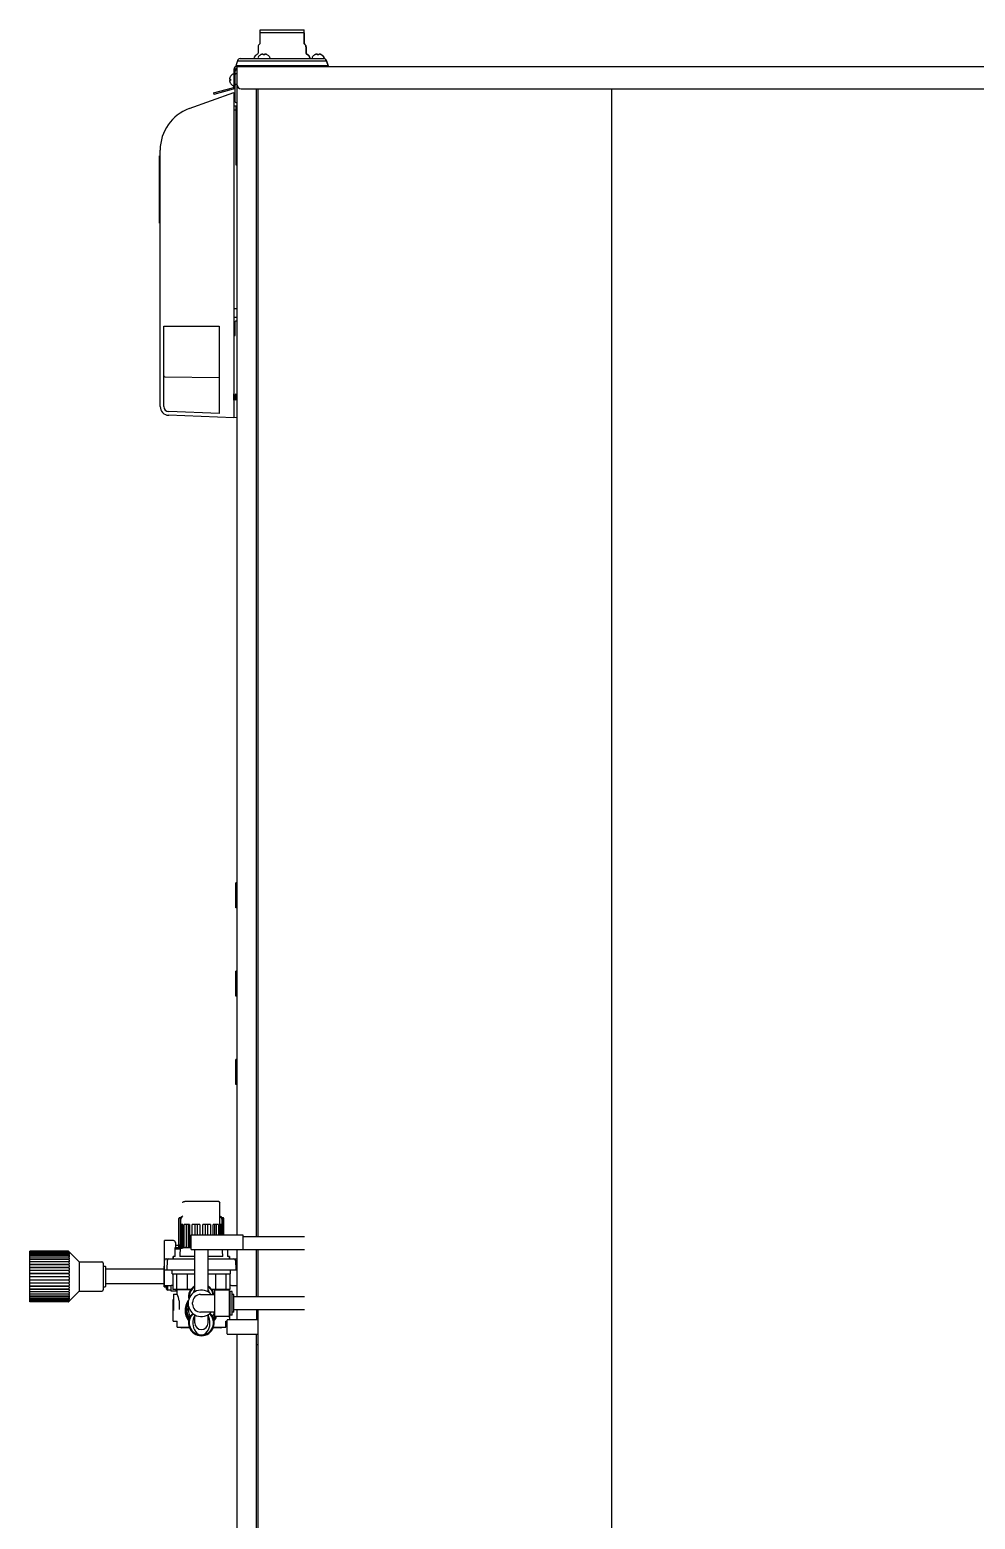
# Model space of a CAD drawing. Header units: millimetres. Extents: x 2355 to 9028, y 2010 to 7655.
# Drawn here: x 7744 to 8386, y 4704 to 5716 of the extents above; entities that cross this region are included whole.
import ezdxf

# ---------------------------------------------------------------- set-up
doc = ezdxf.new("R2010")
doc.units = ezdxf.units.MM
doc.header["$LTSCALE"] = 739.2
doc.layers.get('0').update_dxf_attribs({"linetype": 'CONTINUOUS'})
for name, color, linetype in [('_2211', 7, 'CONTINUOUS'), ('_7182', 7, 'CONTINUOUS'), ('_9295', 7, 'CONTINUOUS'), ('ASSI', 7, 'CONTINUOUS'), ('GEOM', 7, 'CONTINUOUS')]:
    doc.layers.add(name, color=color, linetype=linetype)

msp = doc.modelspace()

# ---------------------------------------------------------------- linework, layer by layer
at = {"color": 7, "linetype": 'Continuous'}
for p, q in [((7900.5, 5713.6), (7900.5, 5715.6)), ((7900.5, 5715.6), (7930.5, 5715.6)), ((7930.5, 5706), (7930.5, 5715.6)), ((7900.8, 5698.6), (7900.8, 5698.6)), ((7902.1, 5699.1), (7902.1, 5699.1)), ((7902.6, 5698.6), (7902.6, 5699.1)), ((7903.6, 5699.1), (7903.6, 5698.6)), ((7904, 5699.1), (7904, 5699.1)), ((7905.4, 5698.6), (7905.4, 5698.6)), ((7937.5, 5698.6), (7937.5, 5698.6)), ((7938.9, 5699.1), (7938.8, 5699.1)), ((7939.2, 5699.1), (7939.2, 5699.1)), ((7939.3, 5698.6), (7939.3, 5699.1)), ((7939.3, 5699.1), (7939.3, 5699.1)), ((7939.5, 5698.6), (7939.5, 5699.1)), ((7940.3, 5699.1), (7940.3, 5698.6)), ((7940.7, 5699.1), (7940.7, 5699.1)), ((7942.1, 5698.6), (7942.1, 5698.6)), ((7942.3, 5698.6), (7942.3, 5698.6)), ((7879.8, 5681), (7879.7, 5681)), ((7879.8, 5682.2), (7879.8, 5682.1)), ((7879.8, 5682.1), (7880.3, 5682.1)), ((7880.3, 5681.1), (7879.8, 5681.1)), ((7880.3, 5683.9), (7880.3, 5683.9)), ((7880.3, 5679.3), (7880.3, 5679.3)), ((7793.9, 4875.6), (7795.2, 4875.6)), ((7793.9, 4861.6), (7795.2, 4861.6)), ((7869.6, 4858.9), (7869.6, 4841.9)), ((7879.6, 4841.9), (7879.6, 4858.9)), ((7880.1, 4857.9), (7879.6, 4857.9)), ((7880.1, 4842.4), (7880.1, 4858.4)), ((7881.6, 4858.4), (7880.1, 4858.4)), ((7881.6, 4842.4), (7881.6, 4858.4)), ((7854.6, 4849.9), (7854.6, 4850.9)), ((7860.1, 4856.4), (7869.1, 4856.4)), ((7869.1, 4844.4), (7860.1, 4844.4)), ((7878.1, 4829.6), (7878.1, 4839)), ((7880.1, 4842.9), (7879.6, 4842.9)), ((7881.6, 4842.4), (7880.1, 4842.4))]:
    msp.add_line(p, q, dxfattribs=at)
for centre, radius, start, end in [((7903.3, 5694.5), 4.8, 121.3727, 149.6988), ((7903.2, 5694.5), 4.75, 118.9687, 121.5341), ((7903.2, 5694.5), 4.75, 118.0074, 118.9684), ((7903.2, 5694.5), 4.75, 116.6813, 118.0074), ((7903.2, 5694.5), 4.74, 115.5402, 116.6812), ((7903.2, 5694.5), 4.74, 114.5722, 115.5402), ((7903.2, 5694.5), 4.73, 113.3175, 114.5722), ((7903.2, 5694.5), 4.73, 112.5474, 113.3174), ((7903.2, 5694.5), 4.72, 111.0025, 112.5476), ((7903.2, 5694.5), 4.72, 110.5181, 111.0023), ((7903.2, 5694.6), 4.7, 108.4656, 110.5187), ((7903.2, 5694.6), 4.68, 107.3773, 108.465), ((7903.2, 5694.6), 4.67, 106.3949, 107.3772), ((7903.2, 5694.6), 4.64, 104.3176, 106.3964), ((7902.3, 5697.1), 1.98, 94.6009, 95.2558), ((7902.3, 5697.2), 1.97, 93.2166, 94.6016), ((7902.3, 5697.2), 1.96, 92.3765, 93.2159), ((7902.3, 5697.2), 1.95, 91.1544, 92.3767), ((7902.3, 5697.2), 1.95, 88.0037, 89.0738), ((7902.3, 5697.2), 1.95, 89.0741, 91.1541), ((7902.3, 5697.2), 1.97, 85.714, 86.9767), ((7902.3, 5697.2), 1.96, 86.9771, 88.0037), ((7902.3, 5697.1), 2.01, 82.7256, 84.8598), ((7902.3, 5697.1), 1.98, 84.8627, 85.7144), ((7903.1, 5694.8), 3.8, 82.4351, 97.5649), ((7903.8, 5697.1), 2.01, 95.1401, 97.2744), ((7903.8, 5697.1), 1.98, 94.2856, 95.1372), ((7903.8, 5697.2), 1.97, 93.0233, 94.286), ((7903.8, 5697.2), 1.96, 91.9964, 93.0228), ((7903.8, 5697.2), 1.95, 90.9261, 91.9964), ((7903.8, 5697.2), 1.96, 87.6233, 88.8455), ((7903.8, 5697.2), 1.95, 88.8459, 90.9258), ((7903.8, 5697.2), 1.97, 85.3984, 86.7833), ((7903.8, 5697.2), 1.96, 86.7841, 87.6235), ((7903.8, 5697.1), 2.01, 82.7259, 84.7415), ((7902.9, 5694.6), 4.64, 73.6036, 75.6824), ((7902.9, 5694.6), 4.67, 72.6228, 73.6051), ((7902.9, 5694.6), 4.68, 71.535, 72.6227), ((7902.9, 5694.6), 4.7, 69.4813, 71.5344), ((7902.9, 5694.5), 4.72, 68.9977, 69.4819), ((7902.9, 5694.5), 4.72, 67.4524, 68.9975), ((7902.9, 5694.5), 4.73, 66.6826, 67.4526), ((7902.9, 5694.5), 4.73, 65.4278, 66.6825), ((7902.9, 5694.5), 4.74, 64.4598, 65.4278), ((7902.9, 5694.5), 4.74, 63.3188, 64.4598), ((7902.9, 5694.5), 4.75, 61.9926, 63.3187), ((7902.9, 5694.5), 4.75, 61.0316, 61.9926), ((7902.9, 5694.5), 4.75, 58.4659, 61.0313), ((7902.9, 5694.5), 4.8, 30.3012, 58.6273), ((7940, 5694.5), 4.8, 121.3727, 149.6988), ((7940, 5694.5), 4.75, 118.9687, 121.5341), ((7940, 5694.5), 4.75, 118.0074, 118.9684), ((7940, 5694.5), 4.75, 116.6813, 118.0074), ((7940, 5694.5), 4.74, 115.5402, 116.6812), ((7940, 5694.5), 4.74, 114.5722, 115.5402), ((7940, 5694.5), 4.73, 113.3175, 114.5722), ((7940, 5694.5), 4.73, 112.5474, 113.3174), ((7940, 5694.5), 4.72, 111.0025, 112.5476), ((7940, 5694.5), 4.72, 110.5181, 111.0023), ((7940, 5694.6), 4.7, 108.4656, 110.5187), ((7940, 5694.6), 4.68, 107.3773, 108.465), ((7940, 5694.6), 4.67, 106.3949, 107.3772), ((7940, 5694.6), 4.64, 104.3176, 106.3964), ((7939.1, 5697.1), 1.98, 94.6009, 95.2558), ((7939.1, 5697.2), 1.97, 93.2166, 94.6016), ((7939.1, 5697.2), 1.96, 92.3765, 93.2159), ((7939.1, 5697.2), 1.95, 91.1544, 92.3767), ((7939.1, 5697.2), 1.95, 89.0741, 91.1541), ((7939.1, 5697.2), 1.96, 86.9771, 88.0037), ((7939.1, 5697.2), 1.95, 88.0037, 89.0738), ((7939, 5697.1), 2.01, 82.7256, 84.8598), ((7939.1, 5697.1), 1.98, 84.8627, 85.7144), ((7939.1, 5697.2), 1.97, 85.714, 86.9767), ((7939.2, 5697.2), 1.95, 88.0037, 89.0738), ((7939.2, 5697.2), 1.97, 85.714, 86.9767), ((7939.2, 5697.2), 1.96, 87.087, 88.0037), ((7939.8, 5694.8), 3.8, 82.4351, 97.5649), ((7939.2, 5697.1), 2.01, 82.7256, 84.8598), ((7939.2, 5697.1), 1.98, 84.8627, 85.7144), ((7940, 5694.8), 3.78, 84.6621, 92.538), ((7940.6, 5697.1), 2.01, 95.1401, 97.2744), ((7940.6, 5697.1), 1.98, 94.2856, 95.1372), ((7940.6, 5697.2), 1.97, 93.0233, 94.286), ((7940.6, 5697.2), 1.96, 91.9964, 93.0228), ((7940.6, 5697.2), 1.95, 90.9261, 91.9964), ((7940.6, 5697.2), 1.95, 88.8459, 90.9258), ((7940.6, 5697.2), 1.96, 86.7841, 87.6235), ((7940.6, 5697.2), 1.96, 87.6233, 88.8455), ((7940.5, 5697.1), 2.01, 82.7259, 84.7415), ((7940.6, 5697.2), 1.97, 85.3984, 86.7833), ((7940.7, 5697.2), 1.95, 87.6233, 88.9434), ((7939.7, 5694.6), 4.64, 73.6036, 75.6824), ((7940.7, 5697.2), 1.97, 85.3984, 86.7833), ((7940.7, 5697.2), 1.96, 86.7841, 87.6235), ((7940.7, 5697.1), 2.01, 82.7258, 84.773), ((7940.7, 5697.1), 1.98, 84.7758, 85.3991), ((7939.6, 5694.6), 4.67, 72.6228, 73.6051), ((7939.8, 5694.6), 4.64, 73.6036, 75.6824), ((7939.6, 5694.6), 4.68, 71.535, 72.6227), ((7939.8, 5694.6), 4.67, 72.6228, 73.6051), ((7939.6, 5694.6), 4.7, 69.4813, 71.5344), ((7939.8, 5694.6), 4.68, 71.535, 72.6227), ((7939.6, 5694.5), 4.72, 68.9977, 69.4819), ((7939.8, 5694.6), 4.7, 69.4813, 71.5344), ((7939.6, 5694.5), 4.72, 67.4524, 68.9975), ((7939.8, 5694.5), 4.72, 68.9977, 69.4819), ((7939.6, 5694.5), 4.73, 66.6826, 67.4526), ((7939.6, 5694.5), 4.73, 65.4278, 66.6825), ((7939.8, 5694.5), 4.72, 67.4524, 68.9975), ((7939.8, 5694.5), 4.73, 66.6826, 67.4526), ((7939.6, 5694.5), 4.74, 64.4598, 65.4278), ((7939.8, 5694.5), 4.73, 65.4278, 66.6825), ((7939.6, 5694.5), 4.74, 63.3188, 64.4598), ((7939.8, 5694.5), 4.74, 64.4598, 65.4278), ((7939.6, 5694.5), 4.75, 61.9926, 63.3187), ((7939.8, 5694.5), 4.74, 63.3188, 64.4598), ((7939.6, 5694.5), 4.75, 61.0316, 61.9926), ((7939.8, 5694.5), 4.75, 61.9926, 63.3187), ((7939.6, 5694.5), 4.75, 58.4659, 61.0313), ((7939.8, 5694.5), 4.75, 61.0316, 61.9926), ((7939.8, 5694.5), 4.75, 60.2293, 61.0316), ((7939.6, 5694.5), 4.8, 30.3012, 58.6273), ((7939.8, 5694.5), 4.75, 58.466, 60.2293), ((7939.8, 5694.5), 4.8, 30.3012, 58.6273), ((7881.7, 5682.4), 2.01, 172.7256, 174.8598), ((7881.7, 5682.4), 1.98, 174.8627, 175.7144), ((7881.7, 5682.4), 1.97, 175.714, 176.9767), ((7881.7, 5682.4), 1.96, 176.9771, 178.0037), ((7881.7, 5682.4), 1.95, 178.0037, 179.0738), ((7881.7, 5682.4), 1.95, 179.0741, 181.1541), ((7881.7, 5682.4), 1.97, 183.2166, 184.6016), ((7881.7, 5682.4), 1.96, 182.3765, 183.2159), ((7881.7, 5682.4), 1.95, 181.1544, 182.3767), ((7881.7, 5682.4), 1.98, 184.6009, 185.2558), ((7881.7, 5680.9), 1.97, 175.3984, 176.7833), ((7881.7, 5680.9), 1.96, 176.7841, 177.6235), ((7881.7, 5680.9), 1.96, 177.6233, 178.8455), ((7881.7, 5680.9), 1.95, 178.8459, 180.9258), ((7881.7, 5680.9), 1.97, 183.0233, 184.286), ((7881.7, 5680.9), 1.96, 181.9964, 183.0228), ((7881.7, 5680.9), 1.95, 180.9261, 181.9964), ((7881.7, 5680.9), 2.01, 185.1401, 187.2744), ((7881.7, 5680.9), 1.98, 184.2856, 185.1372), ((7884.3, 5681.5), 4.68, 161.535, 162.6227), ((7884.3, 5681.5), 4.67, 162.6228, 163.6051), ((7884.3, 5681.5), 4.64, 163.6036, 165.6824), ((7881.7, 5680.9), 2.01, 172.7259, 174.7415), ((7884.3, 5681.8), 4.64, 194.3176, 196.3964), ((7884.3, 5681.8), 4.67, 196.3949, 197.3772), ((7884.3, 5681.8), 4.68, 197.3773, 198.465), ((7884.3, 5681.4), 4.72, 157.4524, 158.9975), ((7884.3, 5681.4), 4.72, 158.9977, 159.4819), ((7884.3, 5681.5), 4.7, 159.4813, 161.5344), ((7884.3, 5681.8), 4.7, 198.4656, 200.5187), ((7884.3, 5681.8), 4.72, 201.0025, 202.5476), ((7884.3, 5681.8), 4.72, 200.5181, 201.0023), ((7884.3, 5681.4), 4.74, 154.4598, 155.4278), ((7884.3, 5681.4), 4.73, 155.4278, 156.6825), ((7884.3, 5681.4), 4.73, 156.6826, 157.4526), ((7884.3, 5681.8), 4.73, 202.5474, 203.3174), ((7884.3, 5681.8), 4.73, 203.3175, 204.5722), ((7884.3, 5681.8), 4.74, 204.5722, 205.5402), ((7884.4, 5681.4), 4.75, 151.9926, 153.3187), ((7884.4, 5681.4), 4.74, 153.3188, 154.4598), ((7884.4, 5681.8), 4.74, 205.5402, 206.6812), ((7884.4, 5681.8), 4.75, 206.6813, 208.0074), ((7884.4, 5681.4), 4.75, 148.4659, 151.0313), ((7884.4, 5681.4), 4.75, 151.0316, 151.9926), ((7884.4, 5681.8), 4.75, 208.0074, 208.9684), ((7884.4, 5681.8), 4.75, 208.9687, 211.5341), ((7884.1, 5681.6), 3.79, 172.4013, 187.5987), ((7860.6, 4850.4), 9, 41.9016, 318.104), ((7870.1, 4858.9), 0.5, 90, 180), ((7879.1, 4858.9), 0.5, 360, 90), ((7860.1, 4850.9), 5.5, 90, 180), ((7860.1, 4849.9), 5.5, 180, 270), ((7869.1, 4856.9), 0.5, 270, 360), ((7869.1, 4843.9), 0.5, 0, 90), ((7870.1, 4841.9), 0.5, 180, 270), ((7878.3, 4839), 0.25, 90, 180), ((7879.1, 4841.9), 0.5, 270, 0), ((7878.3, 4829.6), 0.25, 180, 270)]:
    msp.add_arc(centre, radius, start, end, dxfattribs=at)
at = {"layer": '_2211', "color": 7, "linetype": 'Continuous'}
for p, q in [((7846.5, 4907), (7846.5, 4888.4)), ((7846.5, 4888.4), (7846.5, 4903.9)), ((7847.9, 4903.9), (7846.5, 4903.9)), ((7847.3, 4903.9), (7847.3, 4888.4)), ((7847.8, 4888.4), (7847.8, 4903.9)), ((7847.9, 4903.9), (7847.9, 4888.4)), ((7848.9, 4888.4), (7848.9, 4903.9)), ((7852.6, 4903.9), (7848.9, 4903.9)), ((7850.3, 4903.9), (7850.3, 4888.4)), ((7851.8, 4888.4), (7851.8, 4903.9)), ((7852.6, 4903.9), (7852.6, 4888.4)), ((7854.4, 4897), (7854.4, 4903.9)), ((7859.5, 4903.9), (7854.4, 4903.9)), ((7856.1, 4903.9), (7856.1, 4897)), ((7858, 4897), (7858, 4903.9)), ((7859.5, 4903.9), (7859.5, 4897)), ((7861.6, 4897), (7861.6, 4903.9)), ((7866.7, 4903.9), (7861.6, 4903.9)), ((7863.1, 4903.9), (7863.1, 4897)), ((7865, 4897), (7865, 4903.9)), ((7866.7, 4903.9), (7866.7, 4897)), ((7868.5, 4897), (7868.5, 4903.9)), ((7872.2, 4903.9), (7868.5, 4903.9)), ((7869.4, 4903.9), (7869.4, 4897)), ((7870.8, 4897), (7870.8, 4903.9)), ((7872.2, 4903.9), (7872.2, 4897)), ((7873.2, 4897), (7873.2, 4903.9)), ((7874.6, 4903.9), (7873.2, 4903.9)), ((7873.3, 4903.9), (7873.3, 4897)), ((7873.8, 4897), (7873.8, 4903.9)), ((7874.6, 4907), (7874.6, 4897)), ((7874.6, 4903.9), (7874.6, 4897))]:
    msp.add_line(p, q, dxfattribs=at)
for centre, start, end in [((7849.6, 4907), 120.5697, 180), ((7871.5, 4907), 0, 59.4303)]:
    msp.add_arc(centre, 3.18, start, end, dxfattribs=at)
at = {"layer": '_7182', "color": 7, "linetype": 'Continuous'}
for p, q in [((7841.2, 4870.4), (7841.2, 4859.8)), ((7843.8, 4870.4), (7843.8, 4859.8)), ((7850.9, 4870.4), (7850.9, 4859.8)), ((7870.2, 4870.4), (7870.2, 4859.8)), ((7877.3, 4870.4), (7877.3, 4859.8)), ((7879.9, 4870.4), (7879.9, 4859.8)), ((7853.5, 4859.8), (7841.2, 4859.8)), ((7879.9, 4859.8), (7867.6, 4859.8))]:
    msp.add_line(p, q, dxfattribs=at)
at = {"layer": '_9295', "color": 7, "linetype": 'Continuous'}
for p, q in [((7841.5, 4838.3), (7841.5, 4853)), ((7841.5, 4853), (7841.6, 4853)), ((7841.5, 4838.3), (7844.1, 4838.3)), ((7877.1, 4838.3), (7878.1, 4838.3)), ((7879.6, 4842.9), (7879.6, 4839.2)), ((7852.5, 4833.8), (7847.2, 4833.8)), ((7873.9, 4833.8), (7868.6, 4833.8))]:
    msp.add_line(p, q, dxfattribs=at)
for centre, radius, start, end in [((7860.6, 4845.6), 10.6, 148.1936, 216.6015), ((7860.6, 4845.6), 10.6, 323.3988, 336.4489), ((7847.2, 4835.3), 1.52, 230.9115, 270), ((7873.9, 4835.3), 1.52, 270, 309.0885)]:
    msp.add_arc(centre, radius, start, end, dxfattribs=at)
at = {"layer": 'ASSI', "linetype": 'Continuous'}
for p, q in [((7885.2, 5694.5), (7883.9, 5691.1)), ((7885.2, 5694.5), (7945.5, 5694.5)), ((7887, 5696.1), (7943.8, 5696.1)), ((7945.4, 5694.5), (7946.7, 5691.1)), ((7945.5, 5694.5), (7946.8, 5691.1)), ((7840.8, 4870.4), (7856.1, 4870.4)), ((7865.1, 4870.4), (7880.3, 4870.4))]:
    msp.add_line(p, q, dxfattribs=at)
at = {"layer": 'ASSI', "color": 7, "linetype": 'Continuous'}
for p, q in [((7899.1, 5696.7), (7899.1, 5696.5)), ((7907.1, 5696.7), (7907.1, 5696.5)), ((7935.8, 5696.7), (7935.8, 5696.5)), ((7943.8, 5696.7), (7943.8, 5696.5)), ((7944, 5696.7), (7944, 5696.5)), ((7882.2, 5685.6), (7882.4, 5685.6)), ((7882.2, 5677.6), (7882.4, 5677.6)), ((7882.9, 5467.7), (7883.7, 5467.7)), ((7882.9, 5464.5), (7883.7, 5464.5)), ((7843.1, 4890), (7846.5, 4890)), ((7845, 4889.5), (7845, 4888.4)), ((7846.1, 4888.4), (7846.1, 4890)), ((7853.6, 4887), (7853.6, 4897)), ((7853.6, 4897), (7888.7, 4897)), ((7888.7, 4897), (7888.7, 4887)), ((7841.5, 4882.3), (7841.5, 4880.6)), ((7853.6, 4887), (7888.7, 4887)), ((7879.6, 4882.3), (7879.6, 4880.6)), ((7835.3, 4873.6), (7795.4, 4873.6)), ((7840.8, 4870.4), (7840.8, 4873.1)), ((7880.3, 4870.4), (7880.3, 4873.1)), ((7835.3, 4863.6), (7795.4, 4863.6)), ((7840, 4859.3), (7837.8, 4859.3)), ((7840, 4858.7), (7840, 4862.6)), ((7844.1, 4858.7), (7840, 4858.7)), ((7843.1, 4859.8), (7843.3, 4859.6)), ((7853.4, 4859.6), (7843.3, 4859.6)), ((7844.1, 4856.6), (7844.1, 4859.6)), ((7877.8, 4859.6), (7867.7, 4859.6)), ((7879.1, 4859.4), (7870.1, 4859.4)), ((7877.1, 4859.4), (7877.1, 4859.6)), ((7878, 4859.8), (7877.8, 4859.6)), ((7841.6, 4856.6), (7841.6, 4845.6)), ((7841.6, 4856.6), (7844.1, 4856.6)), ((7845.6, 4852), (7845.6, 4846.3)), ((7882.6, 4856.4), (7881.6, 4856.4)), ((7882.6, 4844.4), (7882.6, 4856.4)), ((7844.1, 4834.1), (7844.1, 4838.3)), ((7854.7, 4843.5), (7854.7, 4843.6)), ((7866.5, 4843.5), (7866.5, 4843.6)), ((7879.1, 4841.4), (7870.1, 4841.4)), ((7877.1, 4834.1), (7877.1, 4838.3)), ((7899.1, 4839.2), (7878.3, 4839.2)), ((7882.6, 4844.4), (7881.6, 4844.4)), ((7899.1, 4829.3), (7878.3, 4829.3))]:
    msp.add_line(p, q, dxfattribs=at)
for centre, radius, start, end in [((7900.3, 5695.1), 4.25, 113.9501, 166.3373), ((7901.1, 5704.1), 2.05, 113.1738, 180), ((7903.3, 5694.5), 4.8, 121.3727, 149.6988), ((7899.5, 5696.7), 0.4, 149.6988, 180), ((7902.9, 5694.5), 4.8, 30.3012, 58.6273), ((7906.7, 5696.7), 0.4, 0, 30.3012), ((7929.5, 5704.1), 2.05, 0, 66.8262), ((7929.7, 5704.1), 2.05, 0, 66.8262), ((7930.3, 5695.1), 4.25, 13.6627, 66.0499), ((7930.5, 5695.1), 4.25, 13.6627, 66.0499), ((7936.2, 5696.7), 0.4, 149.6988, 180), ((7940, 5694.5), 4.8, 121.3727, 149.6988), ((7939.6, 5694.5), 4.8, 30.3012, 58.6273), ((7939.8, 5694.5), 4.8, 30.3012, 58.6273), ((7943.4, 5696.7), 0.4, 0, 30.3012), ((7943.6, 5696.7), 0.4, 0, 30.3012), ((7899.5, 5696.5), 0.4, 180, 270), ((7906.7, 5696.5), 0.4, 270, 360), ((7936.2, 5696.5), 0.4, 180, 270), ((7943.4, 5696.5), 0.4, 270, 360), ((7943.6, 5696.5), 0.4, 270, 360), ((7884.4, 5681.4), 4.8, 120.3012, 148.5421), ((7884.4, 5681.8), 4.8, 211.4579, 239.6988), ((7882.2, 5685.2), 0.4, 90, 120.3012), ((7882.2, 5678), 0.4, 239.6988, 270), ((7882.4, 5685.2), 0.4, 59.3636, 90), ((7882.4, 5678), 0.4, 270, 300.6364), ((7886.4, 5681.4), 4.8, 125.8149, 126.1752), ((7860.6, 4854.6), 8.25, 123.1794, 183.9524), ((7860.6, 4854.6), 8.25, 12.6403, 56.8206), ((7860.6, 4845.6), 11.1, 143.0492, 218.8512), ((7860.6, 4845.9), 9.95, 154.7406, 214.7403), ((7860.6, 4845.9), 8.9, 166.3945, 210.7606), ((7860.6, 4845.9), 8.9, 329.2394, 350.1509), ((7860.6, 4845.9), 9.95, 325.2597, 335.4933), ((7860.6, 4845.6), 11.1, 321.1488, 337.6201)]:
    msp.add_arc(centre, radius, start, end, dxfattribs=at)
at = {"layer": 'ASSI', "linetype": 'Continuous'}
for centre, start, end in [((7887, 5694.3), 90, 173.0057), ((7943.6, 5694.3), 6.9943, 90), ((7943.8, 5694.3), 6.9943, 90)]:
    msp.add_arc(centre, 1.8, start, end, dxfattribs=at)
at = {"layer": 'ASSI', "color": 7, "linetype": 'Continuous'}
msp.add_open_spline([(7845, 4889.5), (7845, 4889.7), (7845.2, 4889.9), (7845.5, 4890), (7845.6, 4890)], degree=3, knots=[0, 0, 0, 0, 0.496582, 1, 1, 1, 1], dxfattribs=at)
msp.add_open_spline([(7845.6, 4852), (7845.3, 4853.6), (7844.7, 4855.2), (7844.1, 4856.6)], degree=3, dxfattribs=at)
at = {"layer": 'GEOM', "color": 7, "linetype": 'Continuous'}
for p, q in [((7900.3, 5713.6), (7900.3, 5706)), ((7930.3, 5713.6), (7900.3, 5713.6)), ((7930.3, 5713.6), (7930.3, 5706)), ((7899.1, 5704.1), (7899.1, 5699.7)), ((7931.6, 5704.1), (7931.6, 5699.7)), ((7931.7, 5704.1), (7931.7, 5699.7)), ((7883.6, 5666.7), (7883.6, 5688.6)), ((7884.6, 5685.7), (7884.1, 5685.7)), ((7884.1, 5678.6), (7884.6, 5678.6)), ((7852.3, 5662.1), (7882.6, 5673.1)), ((7868.8, 5672.7), (7869.1, 5671.7)), ((7882.1, 5675.2), (7869.1, 5671.7)), ((7883.6, 5675.6), (7882.6, 5675.6)), ((7882.6, 5673.1), (7882.6, 5452.1)), ((7882.6, 5672.4), (7883.6, 5672.8)), ((7884.6, 5663.7), (7882.6, 5663.7)), ((7884.3, 5661.1), (7882.6, 5661.1)), ((7884.1, 5666.2), (7884.6, 5666.2)), ((7884.3, 5623.6), (7884.3, 5663.6)), ((7884.6, 5663.6), (7884.3, 5663.6)), ((7832.1, 5584.3), (7832.1, 5629.9)), ((7832.6, 5629.9), (7832.1, 5629.9)), ((7832.6, 5459.7), (7832.6, 5633.9)), ((7884.6, 5623.6), (7884.3, 5623.6)), ((7832.1, 5584.3), (7832.6, 5584.3)), ((7884.6, 5526.1), (7882.6, 5526.1)), ((7884.6, 5520.2), (7883.4, 5520.2)), ((7883.6, 5507.9), (7883.6, 5517.4)), ((7884, 5517.9), (7884.6, 5517.9)), ((7835.1, 5459.7), (7835.1, 5514.2)), ((7835.1, 5514.2), (7872.7, 5514.2)), ((7872.7, 5514.2), (7872.7, 5455)), ((7882.6, 5507.9), (7883.6, 5507.9)), ((7835.7, 5479.9), (7872.7, 5479.3)), ((7882.7, 5468.2), (7882.6, 5468.2)), ((7882.7, 5464), (7882.7, 5468.2)), ((7882.7, 5468.2), (7882.9, 5467.7)), ((7882.9, 5464.5), (7882.7, 5464)), ((7882.9, 5467.7), (7882.9, 5464.5)), ((7882.9, 5467.7), (7883.7, 5467.7)), ((7882.9, 5464.5), (7883.7, 5464.5)), ((7884, 5468.2), (7883.7, 5467.7)), ((7883.7, 5467.7), (7883.7, 5464.5)), ((7883.7, 5464.5), (7884, 5464)), ((7884, 5464), (7884, 5468.2)), ((7884.1, 5468.2), (7884, 5468.2)), ((7884.1, 5464), (7884.1, 5468.2)), ((7884.1, 5468.2), (7884.3, 5467.7)), ((7884.3, 5464.5), (7884.1, 5464)), ((7884.3, 5467.7), (7884.3, 5464.5)), ((7872.7, 5455), (7838.4, 5456.2)), ((7882.7, 5464), (7882.6, 5464)), ((7884.1, 5464), (7884, 5464)), ((7882.6, 5452.1), (7838.3, 5453.7)), ((7884.6, 5452.1), (7882.6, 5452.2)), ((7884.1, 5119.1), (7884.1, 5136.1)), ((7884.6, 5136.1), (7884.1, 5136.1)), ((7884.6, 5119.1), (7884.1, 5119.1)), ((7884.1, 5059.1), (7884.1, 5076.1)), ((7884.6, 5076.1), (7884.1, 5076.1)), ((7884.6, 5059.1), (7884.1, 5059.1)), ((7884.1, 4999.1), (7884.1, 5016.1)), ((7884.6, 5016.1), (7884.1, 5016.1)), ((7884.6, 4999.1), (7884.1, 4999.1)), ((7848, 4918.6), (7848, 4918.7)), ((7848, 4918.7), (7848, 4918.6)), ((7871.9, 4919.6), (7849.3, 4919.6)), ((7873.1, 4901.4), (7873.1, 4918.7)), ((7873.1, 4918.7), (7873.1, 4918.6)), ((7845.3, 4890), (7845.3, 4908.1)), ((7845.8, 4908.6), (7846.5, 4908.6)), ((7846.3, 4890), (7846.3, 4908)), ((7846.4, 4890), (7846.4, 4908.1)), ((7874.6, 4908.6), (7875.3, 4908.6)), ((7874.7, 4897), (7874.7, 4908.1)), ((7874.8, 4908.1), (7874.8, 4908)), ((7874.8, 4908), (7874.8, 4908)), ((7874.8, 4908), (7874.8, 4897)), ((7875.8, 4897), (7875.8, 4908.1)), ((7835.6, 4862.6), (7835.6, 4893.1)), ((7840.2, 4893.1), (7835.6, 4893.1)), ((7841.5, 4893.1), (7841.1, 4893.1)), ((7842.7, 4882.3), (7842.7, 4888.4)), ((7842.7, 4888.4), (7853.6, 4888.4)), ((7842.7, 4887.4), (7846.2, 4887.4)), ((7843, 4891.7), (7843.1, 4888.4)), ((7846.1, 4890), (7845.6, 4890)), ((7888.7, 4895.9), (7930.6, 4895.9)), ((7744.1, 4851.4), (7744.1, 4885.9)), ((7770.4, 4885.9), (7744.1, 4885.9)), ((7770.4, 4885.8), (7744.1, 4885.8)), ((7770.4, 4885.8), (7744.1, 4885.8)), ((7770.4, 4885.5), (7744.1, 4885.5)), ((7770.4, 4885.5), (7744.1, 4885.5)), ((7770.4, 4885), (7744.1, 4885)), ((7770.4, 4884.9), (7744.1, 4884.9)), ((7770.4, 4884.1), (7744.1, 4884.1)), ((7770.4, 4884.1), (7744.1, 4884.1)), ((7770.4, 4883.1), (7744.1, 4883.1)), ((7770.4, 4883), (7744.1, 4883)), ((7770.4, 4881.8), (7744.1, 4881.8)), ((7770.4, 4881.7), (7744.1, 4881.7)), ((7770.4, 4880.3), (7744.1, 4880.3)), ((7770.4, 4880.2), (7744.1, 4880.2)), ((7770.4, 4878.6), (7744.1, 4878.6)), ((7770.4, 4878.5), (7744.1, 4878.5)), ((7770.4, 4885.9), (7770.4, 4885.8)), ((7770.4, 4885.8), (7770.4, 4885.8)), ((7770.4, 4885.5), (7770.4, 4885.5)), ((7770.4, 4885), (7770.4, 4884.9)), ((7770.4, 4884.1), (7770.4, 4884.1)), ((7770.4, 4883.1), (7770.4, 4883)), ((7770.4, 4881.8), (7770.4, 4881.7)), ((7770.4, 4880.3), (7770.4, 4880.2)), ((7770.5, 4880.2), (7770.4, 4880.3)), ((7770.4, 4878.6), (7770.4, 4878.5)), ((7770.4, 4878.6), (7770.4, 4878.6)), ((7777.6, 4878.6), (7770.9, 4885.3)), ((7777.6, 4878.6), (7777.6, 4858.6)), ((7777.6, 4878.6), (7792.9, 4878.6)), ((7793.9, 4877.6), (7793.9, 4859.6)), ((7836.6, 4880.6), (7856.1, 4880.6)), ((7837.4, 4879.7), (7837.2, 4873.1)), ((7841.5, 4880.6), (7841.5, 4882.3)), ((7842.7, 4882.3), (7841.5, 4882.3)), ((7856.1, 4882.3), (7846, 4882.3)), ((7856.1, 4858.2), (7856.1, 4887)), ((7860.6, 4886.9), (7930.6, 4886.9)), ((7865.1, 4858.2), (7865.1, 4886.9)), ((7875.1, 4882.3), (7865.1, 4882.3)), ((7865.1, 4880.6), (7884.6, 4880.6)), ((7878.4, 4886.9), (7878.4, 4882.3)), ((7879.6, 4882.3), (7878.4, 4882.3)), ((7879.6, 4880.6), (7879.6, 4882.3)), ((7883.7, 4879.7), (7883.9, 4873.1)), ((7770.4, 4876.7), (7744.1, 4876.7)), ((7770.4, 4876.6), (7744.1, 4876.6)), ((7770.4, 4874.8), (7744.1, 4874.8)), ((7770.4, 4874.6), (7744.1, 4874.6)), ((7770.4, 4872.7), (7744.1, 4872.7)), ((7770.4, 4872.6), (7744.1, 4872.6)), ((7770.4, 4870.6), (7744.1, 4870.6)), ((7770.4, 4870.4), (7744.1, 4870.4)), ((7770.4, 4868.4), (7744.1, 4868.4)), ((7770.4, 4868.3), (7744.1, 4868.3)), ((7770.4, 4876.7), (7770.4, 4876.6)), ((7770.4, 4874.8), (7770.4, 4874.6)), ((7770.4, 4872.7), (7770.4, 4872.6)), ((7770.4, 4870.6), (7770.4, 4870.4)), ((7770.4, 4868.4), (7770.4, 4868.3)), ((7795.4, 4875.4), (7795.4, 4861.8)), ((7835.3, 4861.6), (7835.3, 4875.6)), ((7835.6, 4875.6), (7835.3, 4875.6)), ((7835.6, 4873.1), (7856.1, 4873.1)), ((7865.1, 4873.1), (7884.5, 4873.1)), ((7770.4, 4866.2), (7744.1, 4866.2)), ((7770.4, 4866.1), (7744.1, 4866.1)), ((7770.4, 4864.1), (7744.1, 4864.1)), ((7770.4, 4864), (7744.1, 4864)), ((7770.4, 4862.1), (7744.1, 4862.1)), ((7770.4, 4861.9), (7744.1, 4861.9)), ((7744.1, 4860.1), (7770.4, 4860.1)), ((7770.4, 4860), (7744.1, 4860)), ((7770.4, 4858.3), (7744.1, 4858.3)), ((7770.4, 4858.2), (7744.1, 4858.2)), ((7770.4, 4866.2), (7770.4, 4866.1)), ((7770.4, 4864.1), (7770.4, 4864)), ((7770.4, 4862.1), (7770.4, 4861.9)), ((7770.4, 4860.1), (7770.4, 4860)), ((7770.4, 4858.3), (7770.4, 4858.2)), ((7770.4, 4858.2), (7770.4, 4858.2)), ((7777.6, 4858.6), (7770.8, 4851.9)), ((7777.6, 4858.6), (7792.9, 4858.6)), ((7835.3, 4861.6), (7837, 4861.6)), ((7835.6, 4862.6), (7840.1, 4862.6)), ((7837, 4860.1), (7837, 4862.6)), ((7837, 4860.1), (7837.8, 4859.3)), ((7837.8, 4859.3), (7837.8, 4862.6)), ((7840.4, 4862.7), (7840.5, 4862.8)), ((7840.4, 4862.7), (7840.4, 4862.7)), ((7840.5, 4862.8), (7840.6, 4862.8)), ((7840.6, 4862.8), (7840.7, 4862.8)), ((7840.9, 4862.8), (7841.1, 4862.8)), ((7841.1, 4862.8), (7841.2, 4862.8)), ((7879.9, 4862.8), (7880, 4862.8)), ((7880, 4862.8), (7880.1, 4862.8)), ((7881, 4862.6), (7884.6, 4862.6)), ((7770.4, 4856.6), (7744.1, 4856.6)), ((7770.4, 4856.6), (7744.1, 4856.6)), ((7770.4, 4855.2), (7744.1, 4855.2)), ((7770.4, 4855.1), (7744.1, 4855.1)), ((7770.4, 4853.9), (7744.1, 4853.9)), ((7770.4, 4853.9), (7744.1, 4853.9)), ((7770.4, 4852.9), (7744.1, 4852.9)), ((7770.4, 4852.9), (7744.1, 4852.9)), ((7770.4, 4852.1), (7744.1, 4852.1)), ((7770.4, 4852.1), (7744.1, 4852.1)), ((7770.4, 4851.6), (7744.1, 4851.6)), ((7770.4, 4851.6), (7744.1, 4851.6)), ((7770.4, 4851.4), (7744.1, 4851.4)), ((7770.4, 4851.4), (7744.1, 4851.4)), ((7770.4, 4856.6), (7770.4, 4856.6)), ((7770.4, 4856.6), (7770.5, 4856.6)), ((7770.4, 4855.2), (7770.4, 4855.1)), ((7770.4, 4853.9), (7770.4, 4853.9)), ((7770.4, 4852.9), (7770.4, 4852.9)), ((7770.4, 4852.1), (7770.4, 4852.1)), ((7770.4, 4851.6), (7770.4, 4851.6)), ((7770.4, 4851.4), (7770.4, 4851.4)), ((7851.6, 4850), (7851.6, 4850.5)), ((7930.6, 4854.9), (7882.6, 4854.9)), ((7851.6, 4841.2), (7851.6, 4841.7)), ((7852.4, 4840.2), (7852.1, 4840.4)), ((7856.1, 4837.1), (7856.1, 4842.7)), ((7865.1, 4837.1), (7865.1, 4842.7)), ((7869.1, 4840.4), (7868.7, 4840.2)), ((7869.6, 4841.7), (7869.6, 4841.2)), ((7899.1, 4839.2), (7878.3, 4839.2)), ((7930.6, 4845.9), (7882.6, 4845.9)), ((7844.1, 4834.1), (7852.4, 4834.1)), ((7868.7, 4834.1), (7877.1, 4834.1)), ((7899.1, 4829.3), (7878.3, 4829.3)), ((7899.1, 4822.3), (7898.1, 4822.3))]:
    msp.add_line(p, q, dxfattribs=at)
at = {"layer": 'GEOM', "linetype": 'Continuous'}
for p, q in [((7882.6, 5688.6), (7882.6, 5675.6)), ((7946.8, 5691.1), (7883.9, 5691.1)), ((7884.6, 5690.6), (7884.6, 4897)), ((7884.6, 5690.6), (8899, 5690.6)), ((7868.8, 5672.7), (7881.8, 5676.2)), ((7887.6, 5675.6), (8896, 5675.6)), ((7898.1, 4895.9), (7898.1, 5675.6)), ((7899.1, 4895.9), (7899.1, 5675.6)), ((8139.1, 5675.6), (8139.1, 4025.1)), ((7884.6, 4886.9), (7884.6, 4854.9)), ((7898.1, 4854.9), (7898.1, 4886.9)), ((7899.1, 4854.9), (7899.1, 4886.9)), ((7884.6, 4845.9), (7884.6, 4839.2)), ((7898.1, 4845.9), (7898.1, 4839.2)), ((7899.1, 4025.1), (7899.1, 4845.9)), ((7884.6, 4829.3), (7884.6, 4561.6)), ((7898.1, 4561.6), (7898.1, 4829.3))]:
    msp.add_line(p, q, dxfattribs=at)
at = {"layer": 'GEOM', "color": 7, "linetype": 'Continuous'}
for points in [[(7846.3, 4908), (7846.3, 4908), (7846.3, 4908.1), (7846.3, 4908.1)], [(7841.1, 4893.1), (7840.8, 4893.1), (7840.6, 4893.1), (7840.3, 4893.1), (7840.2, 4893.1)], [(7843, 4891.7), (7842.9, 4891.9), (7842.8, 4892.3), (7842.5, 4892.7), (7842.1, 4892.9), (7841.7, 4893.1), (7841.5, 4893.1)], [(7840.4, 4862.7), (7840.5, 4862.8), (7840.6, 4862.8), (7840.7, 4862.8), (7840.9, 4862.8)], [(7880.1, 4862.8), (7880.2, 4862.8), (7880.3, 4862.7)], [(7880.3, 4862.7), (7880.4, 4862.7), (7880.5, 4862.7), (7880.5, 4862.7), (7880.6, 4862.7), (7880.7, 4862.7), (7880.7, 4862.7), (7880.8, 4862.7), (7880.8, 4862.7), (7880.8, 4862.7), (7880.8, 4862.6), (7880.8, 4862.6), (7880.8, 4862.6)]]:
    msp.add_lwpolyline(points, dxfattribs=at)
for centre, radius, start, end in [((7898.3, 5699.7), 0.8, 293.9501, 360), ((7932.4, 5699.7), 0.8, 180, 246.0499), ((7932.5, 5699.7), 0.8, 180, 246.0499), ((7884.6, 5688.6), 1, 90, 180), ((7885.6, 5687.4), 2, 120.0843, 180), ((7886.2, 5691.4), 0.8, 202.3457, 270), ((7944.5, 5691.4), 0.8, 270, 337.6543), ((7944.6, 5691.4), 0.8, 270, 337.6543), ((7884.1, 5685.2), 0.5, 90, 180.001), ((7884.1, 5678.1), 0.5, 90, 180), ((7881.6, 5677.2), 2, 285, 309.8175), ((7884.1, 5666.7), 0.5, 179.9999, 270), ((7862.6, 5633.9), 30, 109.9988, 180.0011), ((7883.6, 5517.2), 3, 92, 109.6281), ((7884.1, 5517.4), 0.5, 92, 180), ((7835.8, 5480.6), 0.7, 179.9928, 268.9999), ((7838.6, 5459.7), 6, 180, 268), ((7838.6, 5459.7), 3.5, 180, 268), ((7845.8, 4908.1), 0.5, 90, 180), ((7847.5, 4908), 1.17, 161.719, 173.4875), ((7846.9, 4908.1), 0.5, 89.9999, 180), ((7847.3, 4908), 1, 116.439, 142.2284), ((7860.6, 4881.4), 30.8, 115.7527, 116.439), ((7860.6, 4881.4), 30.8, 63.561, 64.2473), ((7873.8, 4908), 1, 37.7716, 63.561), ((7874.2, 4908.1), 0.5, 0, 90.0001), ((7873.6, 4908), 1.17, 6.5133, 18.3064), ((7875.3, 4908.1), 0.5, 0, 90), ((7851.6, 4874.4), 14.1, 82.0157, 85.1447), ((7771.1, 4884.6), 1.75, 245.2861, 246.07), ((7770.7, 4883), 1.28, 252.4785, 253.2089), ((7768.4, 4882.9), 3.53, 45.0097, 45.3367), ((7792.9, 4877.6), 1, 0, 90), ((7836.6, 4879.6), 1, 90, 180), ((7838.4, 4879.6), 1, 90, 178), ((7860.6, 4891.4), 4.5, 261.8273, 270), ((7882.7, 4879.6), 1, 2, 90), ((7795.2, 4875.4), 0.2, 0, 90), ((7841.1, 4873.1), 0.3, 172.1606, 180), ((7880, 4873.1), 0.3, 0, 7.8394), ((7792.9, 4859.6), 1, 270, 360), ((7795.2, 4861.8), 0.2, 270, 360), ((7840.1, 4863.1), 0.5, 270, 308.9937), ((7860.6, 4854.6), 8.75, 121.0693, 190.2209), ((7860.6, 4854.6), 8.75, 11.9522, 58.9307), ((7770.8, 4853.8), 1.38, 108.7606, 109.5269), ((7771.2, 4852.1), 1.93, 115.7126, 116.4484), ((7860.6, 4845.9), 10.2, 151.2383, 215.9641), ((7852.6, 4850.5), 1, 177.8106, 180), ((7852.6, 4841.2), 1, 180, 240), ((7860.6, 4837.1), 8.75, 132.0223, 47.9777), ((7860.6, 4837.1), 8.25, 131.5523, 48.4345), ((7860.6, 4837.1), 4.5, 180, 360), ((7860.6, 4845.9), 10.2, 323.9586, 334.6773), ((7868.6, 4841.2), 1, 300, 360)]:
    msp.add_arc(centre, radius, start, end, dxfattribs=at)
at = {"layer": 'GEOM', "linetype": 'Continuous'}
for centre, radius, start, end in [((7884.6, 5688.6), 2, 90, 180), ((7881.6, 5677.2), 1, 285, 360), ((7887.6, 5678.6), 3, 180.0393, 270.0392)]:
    msp.add_arc(centre, radius, start, end, dxfattribs=at)
at = {"layer": 'GEOM', "color": 7, "linetype": 'Continuous'}
for centre, start_param, end_param in [((7860.6, 4854.6), 0.881027, 1.200586), ((7860.6, 4854.6), -1.200599, -0.881098), ((7860.6, 4837.1), 0.881098, 5.402158)]:
    msp.add_ellipse(centre, major_axis=(0, 8.15), ratio=0.717791, start_param=start_param, end_param=end_param, dxfattribs=at)
for points in [[(7848, 4918.7), (7848, 4918.8), (7848, 4918.9), (7848.1, 4919)], [(7848.1, 4919), (7848.2, 4919.2), (7848.4, 4919.4), (7848.6, 4919.5)], [(7848.6, 4919.5), (7848.8, 4919.6), (7849, 4919.6), (7849.3, 4919.6)], [(7872.5, 4919.5), (7872.3, 4919.6), (7872.1, 4919.6), (7871.9, 4919.6)], [(7873, 4919), (7872.9, 4919.2), (7872.7, 4919.4), (7872.5, 4919.5)], [(7873, 4919), (7873.1, 4918.9), (7873.1, 4918.8), (7873.1, 4918.7)], [(7846.5, 4908.5), (7846.4, 4908.5), (7846.4, 4908.4), (7846.4, 4908.4)], [(7874.7, 4908.4), (7874.7, 4908.4), (7874.7, 4908.5), (7874.6, 4908.5)], [(7846.2, 4887.4), (7846.1, 4885.7), (7846, 4884), (7846, 4882.3)], [(7770.6, 4881.7), (7770.5, 4881.7), (7770.4, 4881.7), (7770.4, 4881.8)], [(7875.1, 4882.3), (7875.1, 4883.9), (7875, 4885.4), (7874.9, 4886.9)], [(7770.4, 4855.1), (7770.5, 4855.1), (7770.5, 4855.2), (7770.6, 4855.2)]]:
    msp.add_open_spline(points, degree=3, dxfattribs=at)
for points, knots in [([(7846.5, 4908.6), (7846.5, 4908.6), (7846.5, 4908.6), (7846.5, 4908.6), (7846.5, 4908.5)], [0, 0, 0, 0, 0.252135, 1, 1, 1, 1]), ([(7874.6, 4908.5), (7874.6, 4908.6), (7874.6, 4908.6), (7874.6, 4908.6), (7874.6, 4908.6)], [0, 0, 0, 0, 0.748135, 1, 1, 1, 1]), ([(7850.5, 4888.4), (7849.4, 4888.3), (7847.9, 4888), (7846.5, 4887.5), (7846.2, 4887.4)], [0, 0, 0, 0, 0.748153, 1, 1, 1, 1]), ([(7770.9, 4885.3), (7770.9, 4885.3), (7770.8, 4885.4), (7770.7, 4885.5), (7770.5, 4885.6), (7770.4, 4885.8), (7770.4, 4885.8)], [0, 0, 0, 0, 0.086676, 0.309769, 0.625693, 1, 1, 1, 1]), ([(7770.4, 4885.8), (7770.4, 4885.8), (7770.6, 4885.6), (7770.7, 4885.5), (7770.8, 4885.4)], [0, 0, 0, 0, 0.310047, 1, 1, 1, 1]), ([(7770.4, 4885.8), (7770.4, 4885.7), (7770.6, 4885.6), (7770.7, 4885.4), (7770.8, 4885.3), (7770.9, 4885.2), (7770.9, 4885.2), (7770.9, 4885.2)], [0, 0, 0, 0, 0.390751, 0.718995, 0.845254, 0.936408, 1, 1, 1, 1]), ([(7770.9, 4885.2), (7770.8, 4885.2), (7770.8, 4885.2), (7770.6, 4885.3), (7770.5, 4885.4), (7770.4, 4885.5)], [0, 0, 0, 0, 0.122502, 0.34806, 1, 1, 1, 1]), ([(7770.4, 4885.5), (7770.4, 4885.4), (7770.6, 4885.3), (7770.7, 4885.1), (7770.8, 4885), (7770.8, 4884.8), (7770.9, 4884.8), (7770.9, 4884.7), (7770.8, 4884.7), (7770.8, 4884.7)], [0, 0, 0, 0, 0.380069, 0.550683, 0.700427, 0.821405, 0.906318, 0.955836, 1, 1, 1, 1]), ([(7770.8, 4884.7), (7770.8, 4884.7), (7770.6, 4884.8), (7770.4, 4884.9), (7770.4, 4885)], [0, 0, 0, 0, 0.385206, 1, 1, 1, 1]), ([(7770.4, 4884.9), (7770.4, 4884.8), (7770.6, 4884.6), (7770.8, 4884.4), (7770.9, 4884.2), (7770.9, 4884), (7770.8, 4884), (7770.8, 4884)], [0, 0, 0, 0, 0.370056, 0.614088, 0.801736, 0.912813, 1, 1, 1, 1]), ([(7770.8, 4884), (7770.7, 4884), (7770.6, 4884), (7770.5, 4884.1), (7770.4, 4884.1)], [0, 0, 0, 0, 0.187952, 1, 1, 1, 1]), ([(7770.4, 4884.1), (7770.5, 4883.9), (7770.6, 4883.7), (7770.8, 4883.4), (7770.9, 4883.1), (7770.8, 4883), (7770.7, 4883), (7770.7, 4883)], [0, 0, 0, 0, 0.356542, 0.662697, 0.856652, 0.923563, 1, 1, 1, 1]), ([(7770.7, 4883), (7770.7, 4883), (7770.6, 4883), (7770.5, 4883), (7770.4, 4883)], [0, 0, 0, 0, 0.213396, 1, 1, 1, 1]), ([(7770.4, 4883), (7770.5, 4882.9), (7770.7, 4882.6), (7770.9, 4882.2), (7770.9, 4881.8), (7770.7, 4881.7), (7770.6, 4881.7)], [0, 0, 0, 0, 0.345107, 0.646049, 0.84115, 1, 1, 1, 1]), ([(7770.4, 4881.7), (7770.5, 4881.5), (7770.7, 4881.2), (7770.9, 4880.8), (7770.9, 4880.3), (7770.6, 4880.2), (7770.5, 4880.2)], [0, 0, 0, 0, 0.332048, 0.627105, 0.825393, 1, 1, 1, 1]), ([(7770.4, 4880.2), (7770.5, 4880), (7770.7, 4879.7), (7770.9, 4879.1), (7770.8, 4878.6), (7770.5, 4878.6), (7770.4, 4878.6)], [0, 0, 0, 0, 0.319778, 0.610133, 0.813709, 1, 1, 1, 1]), ([(7770.4, 4878.5), (7770.5, 4878.3), (7770.7, 4878), (7770.9, 4877.4), (7770.8, 4876.9), (7770.5, 4876.7), (7770.4, 4876.7)], [0, 0, 0, 0, 0.302956, 0.591982, 0.81072, 1, 1, 1, 1]), ([(7770.9, 4885.4), (7770.9, 4885.4), (7770.9, 4885.4), (7770.9, 4885.3), (7770.9, 4885.3)], [0, 0, 0, 0, 0.766469, 1, 1, 1, 1]), ([(7770.4, 4876.6), (7770.5, 4876.5), (7770.8, 4876.1), (7770.9, 4875.5), (7770.8, 4875), (7770.5, 4874.8), (7770.4, 4874.8)], [0, 0, 0, 0, 0.285935, 0.571926, 0.804394, 1, 1, 1, 1]), ([(7770.4, 4874.6), (7770.5, 4874.5), (7770.8, 4874.2), (7770.9, 4873.6), (7770.8, 4873), (7770.5, 4872.7), (7770.4, 4872.7)], [0, 0, 0, 0, 0.269543, 0.550947, 0.795107, 1, 1, 1, 1]), ([(7770.4, 4872.6), (7770.7, 4872.3), (7771, 4871.7), (7770.8, 4870.9), (7770.5, 4870.6), (7770.4, 4870.6)], [0, 0, 0, 0, 0.524252, 0.78134, 1, 1, 1, 1]), ([(7770.4, 4870.4), (7770.7, 4870.2), (7771, 4869.6), (7770.8, 4868.8), (7770.5, 4868.5), (7770.4, 4868.4)], [0, 0, 0, 0, 0.501689, 0.768032, 1, 1, 1, 1]), ([(7770.4, 4868.3), (7770.5, 4868.2), (7770.8, 4867.9), (7771, 4867.1), (7770.7, 4866.5), (7770.4, 4866.2)], [0, 0, 0, 0, 0.228366, 0.492429, 1, 1, 1, 1]), ([(7770.4, 4866.1), (7770.5, 4866), (7770.8, 4865.8), (7771, 4865), (7770.7, 4864.4), (7770.4, 4864.1)], [0, 0, 0, 0, 0.215446, 0.469963, 1, 1, 1, 1]), ([(7770.4, 4864), (7770.5, 4863.9), (7770.8, 4863.7), (7770.9, 4863.1), (7770.8, 4862.5), (7770.5, 4862.2), (7770.4, 4862.1)], [0, 0, 0, 0, 0.20226, 0.443573, 0.726263, 1, 1, 1, 1]), ([(7770.4, 4861.9), (7770.5, 4861.9), (7770.8, 4861.7), (7770.9, 4861.2), (7770.7, 4860.6), (7770.5, 4860.3), (7770.4, 4860.1)], [0, 0, 0, 0, 0.193649, 0.422773, 0.709687, 1, 1, 1, 1]), ([(7770.4, 4860), (7770.5, 4860), (7770.8, 4859.9), (7770.9, 4859.4), (7770.7, 4858.8), (7770.5, 4858.5), (7770.4, 4858.3)], [0, 0, 0, 0, 0.188312, 0.403087, 0.692548, 1, 1, 1, 1]), ([(7770.4, 4858.2), (7770.5, 4858.2), (7770.8, 4858.1), (7770.9, 4857.6), (7770.7, 4857.1), (7770.5, 4856.8), (7770.4, 4856.6)], [0, 0, 0, 0, 0.183573, 0.38569, 0.677139, 1, 1, 1, 1]), ([(7770.5, 4856.6), (7770.6, 4856.6), (7770.9, 4856.5), (7770.9, 4856.1), (7770.7, 4855.6), (7770.5, 4855.3), (7770.4, 4855.2)], [0, 0, 0, 0, 0.170993, 0.368196, 0.664628, 1, 1, 1, 1]), ([(7770.6, 4855.2), (7770.7, 4855.2), (7770.9, 4855.1), (7770.9, 4854.7), (7770.7, 4854.3), (7770.5, 4854.1), (7770.4, 4853.9)], [0, 0, 0, 0, 0.153813, 0.348721, 0.651422, 1, 1, 1, 1]), ([(7770.4, 4853.9), (7770.4, 4853.9), (7770.5, 4853.9), (7770.6, 4854), (7770.7, 4854)], [0, 0, 0, 0, 0.290699, 1, 1, 1, 1]), ([(7770.7, 4854), (7770.8, 4854), (7770.8, 4854), (7770.9, 4853.9), (7770.9, 4853.8), (7770.8, 4853.6), (7770.6, 4853.3), (7770.5, 4853), (7770.4, 4852.9)], [0, 0, 0, 0, 0.073018, 0.137014, 0.219272, 0.333988, 0.641125, 1, 1, 1, 1]), ([(7770.4, 4852.9), (7770.4, 4852.9), (7770.6, 4853), (7770.7, 4853.1), (7770.8, 4853.1)], [0, 0, 0, 0, 0.588628, 1, 1, 1, 1]), ([(7770.8, 4853.1), (7770.8, 4853.1), (7770.9, 4853), (7770.9, 4853), (7770.9, 4852.9), (7770.8, 4852.7), (7770.6, 4852.4), (7770.4, 4852.2), (7770.4, 4852.1)], [0, 0, 0, 0, 0.058018, 0.112334, 0.195074, 0.313198, 0.628163, 1, 1, 1, 1]), ([(7770.4, 4852.1), (7770.4, 4852.2), (7770.6, 4852.3), (7770.8, 4852.4), (7770.8, 4852.4)], [0, 0, 0, 0, 0.624841, 1, 1, 1, 1]), ([(7770.8, 4852.4), (7770.9, 4852.4), (7770.7, 4852.1), (7770.6, 4851.9), (7770.4, 4851.7), (7770.4, 4851.6)], [0, 0, 0, 0, 0.266233, 0.601541, 1, 1, 1, 1]), ([(7770.4, 4851.6), (7770.5, 4851.7), (7770.6, 4851.8), (7770.8, 4852), (7770.9, 4852), (7770.9, 4852)], [0, 0, 0, 0, 0.662772, 0.887543, 1, 1, 1, 1]), ([(7770.9, 4852), (7770.9, 4852), (7770.8, 4851.9), (7770.7, 4851.8), (7770.6, 4851.6), (7770.4, 4851.5), (7770.4, 4851.4)], [0, 0, 0, 0, 0.064273, 0.283499, 0.61064, 1, 1, 1, 1]), ([(7770.4, 4851.4), (7770.4, 4851.4), (7770.6, 4851.6), (7770.7, 4851.8), (7770.9, 4851.9)], [0, 0, 0, 0, 0.318022, 1, 1, 1, 1])]:
    msp.add_open_spline(points, degree=3, knots=knots, dxfattribs=at)

doc.saveas('drawing.dxf')
